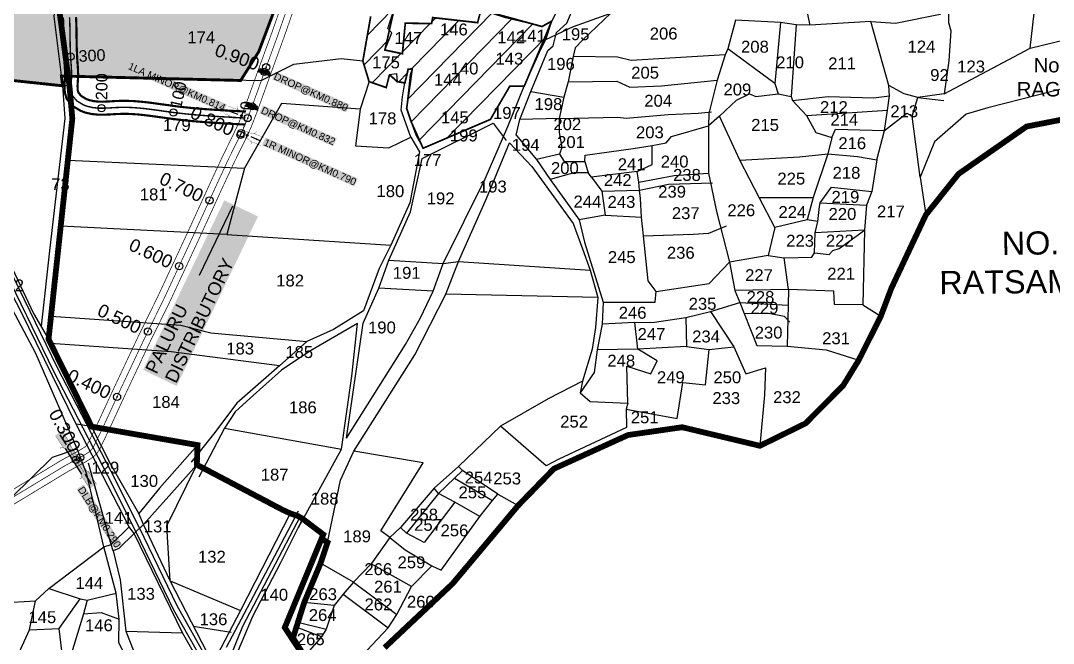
# Model space of a CAD drawing. Header units: inches. Extents: x 198958 to 218693, y 1596361 to 1611769.
# Drawn here: x 200891 to 202319, y 1601544 to 1602406 of the extents above; entities that cross this region are included whole.
import ezdxf
from ezdxf.enums import TextEntityAlignment as Align

# ---------------------------------------------------------------- set-up
doc = ezdxf.new("R2010")
doc.units = ezdxf.units.IN
doc.header["$LTSCALE"] = 15
doc.header["$MEASUREMENT"] = 0
doc.header["$PDMODE"] = 32
doc.header["$PDSIZE"] = 10
doc.linetypes.add('ACAD_ISO02W100', pattern=[15, 12, -3])
doc.linetypes.add('HIDDEN2', pattern=[0.1875, 0.125, -0.0625])
for name, color, linetype in [('CANAL1', 7, 'Continuous'), ('CHANAGE', 1, 'Continuous'), ('CSMark', 72, 'Continuous'), ('PLOT', 7, 'Continuous'), ('PLOT NO', 7, 'Continuous'), ('PLOTS', 7, 'Continuous'), ('PLOTS NO', 7, 'Continuous'), ('RE REMARKS', 7, 'Continuous'), ('ROAD', 1, 'Continuous'), ('ROADS', 1, 'Continuous'), ('STRUCTURE', 5, 'Continuous'), ('TEXT', 1, 'Continuous'), ('text2', 7, 'Continuous'), ('VILLAGE BOUNDAY', 5, 'Continuous'), ('WUA-11', 3, 'Continuous')]:
    doc.layers.add(name, color=color, linetype=linetype)
doc.styles.get("Standard").update_dxf_attribs({"font": 'arial.ttf'})
doc.dimstyles.get("Standard").update_dxf_attribs({"dimtxt": 0.18, "dimasz": 0.18, "dimexe": 0.18, "dimexo": 0.0625, "dimgap": 0.09, "dimtad": 0, "dimtih": 1, "dimtoh": 1, "dimdec": 4, "dimzin": 0, "dimdsep": 46, "dimtxsty": 'Standard', "dimcen": 0.09, "dimadec": 0, "dimazin": 0, "dimtfac": 1, "dimtdec": 4, "dimtofl": 0, "dimtmove": 0, "dimatfit": 3, "dimfxl": 1, "dimtolj": 1, "dimtzin": 0, "dimarcsym": 0})

# ---------------------------------------------------------------- blocks, each defined once
blk = doc.blocks.new('DROP')
h = blk.add_hatch()
h.set_pattern_fill('ANSI31', color=1, scale=10, angle=45)
h.set_pattern_definition([(90, (-324.4107, -25.7687), (-1.25, 0), [])])
h.paths.add_polyline_path([(-9.9, -4.3), (-13.8, 4.1), (13.8, 4.1), (10.2, -4.3)])
at = {"layer": 'STRUCTURE', "color": 5, "const_width": 0.49}
blk.add_lwpolyline([(-9.9, -4.3), (-13.8, 4.1), (13.8, 4.1), (10.2, -4.3), (-9.9, -4.3)], dxfattribs=at)
at = {"layer": 'STRUCTURE', "color": 5}
blk.add_circle((0, 0), 1.33, dxfattribs=at)
blk = doc.blocks.new('DLB')
at = {"layer": 'STRUCTURE'}
h = blk.add_hatch(dxfattribs=at)
h.set_pattern_fill('DOTS', color=6, scale=20, angle=320.37224793, style=0)
h.paths.add_polyline_path([(769699.5, 1706950), (769699.5, 1706934), (769729.1, 1706934), (769732.1, 1706936), (769792.1, 1706936), (769795.1, 1706934), (769824.7, 1706934), (769824.7, 1706950), (769795.1, 1706950), (769792.1, 1706948), (769732.1, 1706948), (769729.1, 1706950)])
at = {"layer": 'STRUCTURE', "color": 6, "const_width": 0.628}
for points in [[(769726.1, 1706956), (769726.1, 1706952), (769732.1, 1706948), (769792.1, 1706948), (769798.1, 1706952), (769798.1, 1706956)], [(769726.1, 1706928), (769726.1, 1706932), (769732.1, 1706936), (769792.1, 1706936), (769798.1, 1706932), (769798.1, 1706928)], [(769732.1, 1706942), (769792.1, 1706942)]]:
    blk.add_lwpolyline(points, dxfattribs=at)
at = {"layer": 'STRUCTURE', "color": 6, "linetype": 'ACAD_ISO02W100', "ltscale": 0.5, "const_width": 0.5}
for points in [[(769699.5, 1706950), (769729.1, 1706950)], [(769699.5, 1706934), (769729.1, 1706934)], [(769795.1, 1706950), (769824.7, 1706950)], [(769795.1, 1706934), (769824.7, 1706934)]]:
    blk.add_lwpolyline(points, dxfattribs=at)
at = {"layer": 'STRUCTURE', "color": 6}
blk.add_lwpolyline([(769732.1, 1706936), (769792.1, 1706936)], dxfattribs=at)
blk.add_lwpolyline([(769732.1, 1706936), (769792.1, 1706936)], dxfattribs=at)
at = {"layer": 'STRUCTURE', "color": 0}
blk.add_circle((769762.1, 1706942), 1.8, dxfattribs=at)
for points in [[(769703.8, 1706942), (769726.7, 1706942)], [(769818.6, 1706942), (769795.7, 1706942)]]:
    blk.add_leader(points, dimstyle='Standard', override={"dimasz": 10, "dimgap": 0.09, "dimtad": 0}, dxfattribs=at)
blk = doc.blocks.new('OT')
at = {"layer": 'STRUCTURE', "color": 190}
for points, const_width in [([(769751.4, 1706595.8), (769729.4, 1706595.8)], 0.5), ([(769775.2, 1706601.8), (769775.2, 1706597.8), (769769.2, 1706593.8), (769761.8, 1706593.8), (769754.4, 1706593.8), (769748.4, 1706597.8), (769748.4, 1706601.8)], 0.5), ([(769761.8, 1706593.8), (769761.8, 1706581)], 2.5), ([(769751.4, 1706579), (769729.4, 1706579)], 0.5), ([(769748.4, 1706573), (769748.4, 1706577), (769754.4, 1706581), (769761.8, 1706581), (769761.8, 1706581), (769761.8, 1706581), (769769.2, 1706581), (769775.2, 1706577), (769775.2, 1706573)], 0.5)]:
    blk.add_lwpolyline(points, dxfattribs=dict(at, const_width=const_width))
at = {"layer": 'STRUCTURE', "color": 0}
blk.add_circle((769761.8, 1706587.4), 1.87, dxfattribs=at)
blk.add_leader([(769732.6, 1706587.4), (769753.8, 1706587.4)], dimstyle='Standard', override={"dimasz": 10, "dimgap": 0.09, "dimtad": 0}, dxfattribs=at)

msp = doc.modelspace()

# ---------------------------------------------------------------- hatches: boundary and pattern name
at = {"layer": 'PLOTS'}
h = msp.add_hatch(dxfattribs=at)
h.set_pattern_fill('ANSI31', color=40, scale=8.010933, angle=0.613)
h.set_pattern_definition([(45.613003, (112106.43, 1531662.61), (-18.176446, 17.791612), [])])
h.paths.add_polyline_path([(201432.2, 1602339.2), (201429.5, 1602330.8), (201426, 1602301.2), (201424.5, 1602284.6), (201430.4, 1602266.8), (201437.2, 1602247.7), (201447.2, 1602229.3), (201540.3, 1602269.2), (201567.2, 1602315.2), (201587.2, 1602315.3), (201608.2, 1602362.2), (201616.9, 1602379.7), (201625.1, 1602405.2), (201611.6, 1602397.7), (201561.3, 1602409.8), (201527.3, 1602420.8), (201522.6, 1602403.1), (201460.5, 1602410.1), (201459, 1602401.9), (201422.6, 1602402.3), (201418.6, 1602360.1), (201394.4, 1602365.2), (201403.8, 1602388.8), (201398.4, 1602395), (201406.9, 1602420.6), (201383.8, 1602425.8), (201374.7, 1602411.4), (201363.9, 1602350.1), (201372.5, 1602321.5), (201396.2, 1602313.3), (201400.8, 1602331.2), (201410.5, 1602332.8), (201411.4, 1602321.4), (201422.1, 1602319.7), (201426.6, 1602338.6)])
h.paths.add_polyline_path([(201480.8, 1602234.4), (201526.4, 1602234.9), (201526.1, 1602259.4), (201480.6, 1602258.9)], flags=25)
h.paths.add_polyline_path([(201540.4, 1602265.6), (201585.9, 1602266.1), (201585.7, 1602290.7), (201540.2, 1602290.2)], flags=25)
h.paths.add_polyline_path([(201373.3, 1602335.4), (201418.8, 1602335.9), (201418.6, 1602360.5), (201373, 1602360)], flags=24)
h.paths.add_polyline_path([(201404.4, 1602369.5), (201449.8, 1602370), (201449.5, 1602394.1), (201404.1, 1602393.7)], flags=25)
h.paths.add_polyline_path([(201467.2, 1602381.1), (201512.7, 1602381.5), (201512.4, 1602406.1), (201466.9, 1602405.6)], flags=24)
h.paths.add_polyline_path([(201468.5, 1602259.3), (201514, 1602259.8), (201513.7, 1602284.4), (201468.2, 1602283.9)], flags=24)
h.paths.add_polyline_path([(201458.9, 1602312), (201504.3, 1602312.5), (201504, 1602336.7), (201458.6, 1602336.2)], flags=24)
h.paths.add_polyline_path([(201543.9, 1602340.6), (201589.4, 1602341.1), (201589.2, 1602365.6), (201543.6, 1602365.1)], flags=24)
h.paths.add_polyline_path([(201546.5, 1602370.4), (201591.8, 1602370.8), (201591.6, 1602395), (201546.2, 1602394.5)], flags=24)
h.paths.add_polyline_path([(201575.1, 1602372.8), (201620.5, 1602373.2), (201620.3, 1602397.4), (201574.9, 1602396.9)], flags=24)
h.paths.add_polyline_path([(201481.8, 1602327), (201527.4, 1602327.5), (201527.1, 1602352.1), (201481.6, 1602351.6)], flags=24)
at = {"layer": 'PLOTS NO'}
h = msp.add_hatch(color=2, dxfattribs=at)
h.dxf.hatch_style = 1
h.paths.add_polyline_path([(200725.6, 1602339.5), (200710.8, 1602396.2), (200719, 1602395.7), (200756.8, 1602557.6), (200764.5, 1602559.1), (200788.7, 1602637), (200770.8, 1602639.2), (200745, 1602714.4), (200817.1, 1602709.9), (200832.2, 1602840.4), (200807.8, 1602846.8), (200812.6, 1602940.9), (200781.3, 1602970.1), (200758.1, 1603026.1), (200711.8, 1603141.3), (200704, 1603241.1), (200682.8, 1603267.8), (200681.4, 1603301.6), (200631.5, 1603376.9), (200565.4, 1603381.9), (200585.6, 1603341.4), (200583.2, 1603337.8), (200544.1, 1603390.1), (200491.1, 1603496.7), (200549.6, 1603576.1), (200560.3, 1603651.8), (200552.9, 1603692.6), (200569.6, 1603729.8), (200921.3, 1603693.6), (200930.2, 1603710.2), (200997.1, 1603705.1), (201005, 1603774.3), (201017.6, 1603874.8), (201093.3, 1603861.2), (201264.2, 1603824.2), (201296.7, 1603810.5), (201301.3, 1603808.7), (201393.5, 1603788.6), (201410.8, 1603786.7), (201566.6, 1603764.8), (201700.1, 1603744.8), (201689.9, 1603705), (201672.5, 1603646.1), (201612.7, 1603461.2), (201567.8, 1603330.8), (201519.4, 1603186.5), (201478.2, 1603069.5), (201422, 1602914.1), (201342.4, 1602695.7), (201292.9, 1602556.5), (201219.9, 1602362.9), (201195, 1602323.1), (200956.3, 1602329), (200947, 1602329), (200948.7, 1602315.7)])

# ---------------------------------------------------------------- linework, layer by layer
at = {"layer": 'CANAL1', "color": 200, "const_width": 1}
for points in [[(200850.2, 1601739), (200947.2, 1601797.7), (200972, 1601811.3), (200979.4, 1601815.9), (200982.4, 1601818.9), (200984.7, 1601822.8), (200997.8, 1601850.1), (201018.4, 1601894.8), (201053.3, 1601969), (201080.5, 1602024.5), (201119.8, 1602109), (201152.2, 1602179.9), (201169.4, 1602217.1), (201184.7, 1602248.2), (201191.7, 1602263.1), (201192.4, 1602264.6), (201200.5, 1602285.4), (201221, 1602342.5), (201238, 1602389), (201255, 1602438.2)], [(200859.2, 1601723.4), (200956.2, 1601782.1), (200981.2, 1601795.8), (200990.6, 1601801.8), (200996.8, 1601807.8), (201000.6, 1601814.4), (201014.1, 1601842.4), (201034.7, 1601887.2), (201069.5, 1601961.2), (201096.8, 1602016.7), (201136.2, 1602101.5), (201168.6, 1602172.4), (201185.7, 1602209.3), (201201, 1602240.4), (201208, 1602255.4), (201209, 1602257.5), (201217.4, 1602279.1), (201238, 1602336.4), (201254.9, 1602383), (201272, 1602432.2)]]:
    msp.add_lwpolyline(points, dxfattribs=at)
at = {"layer": 'CANAL1', "color": 1, "linetype": 'HIDDEN2', "ltscale": 4, "const_width": 1}
msp.add_lwpolyline([(200854.7, 1601731.2), (200951.7, 1601789.9), (200976.6, 1601803.5), (200985, 1601808.9), (200989.6, 1601813.3), (200992.6, 1601818.6), (201005.9, 1601846.2), (201026.5, 1601891), (201061.4, 1601965.1), (201088.6, 1602020.6), (201128, 1602105.3), (201160.4, 1602176.1), (201177.5, 1602213.2), (201192.9, 1602244.3), (201199.9, 1602259.2), (201200.7, 1602261), (201208.9, 1602282.3), (201229.5, 1602339.5), (201246.4, 1602386), (201263.5, 1602435.2)], dxfattribs=at)
at = {"layer": 'CANAL1', "color": 200, "linetype": 'ByBlock', "ltscale": 40, "const_width": 3}
for points in [[(201201.2, 1602262.1), (201193.3, 1602262.5), (201185.5, 1602262.9), (201177.6, 1602263.4), (201169.7, 1602263.8), (201161.9, 1602264.3), (201154, 1602264.8), (201146.1, 1602265.4), (201138.2, 1602266), (201130.3, 1602266.7), (201122.4, 1602267.4), (201114.6, 1602268.2), (201106.7, 1602269.2), (201100.8, 1602269.9), (201091, 1602271.2), (201083.2, 1602272.3), (201075.5, 1602273.4), (201067.8, 1602274.4), (201060.2, 1602275.3), (201052.6, 1602276.1), (201045, 1602276.6), (201037.5, 1602276.9), (201027.5, 1602276.8), (201022.3, 1602276.6), (201014.3, 1602276.1), (201006, 1602275.7), (200997.5, 1602275.8), (200988.7, 1602276.7), (200979.9, 1602278.7), (200973.4, 1602281.2), (200962.2, 1602288), (200954.3, 1602297.7), (200951.7, 1602306.3), (200951.3, 1602315.8), (200952, 1602327.4), (200952.1, 1602331.9), (200951.8, 1602339.4), (200951.3, 1602346.9), (200951, 1602351.4), (200950.4, 1602362.7), (200950.1, 1602370.7), (200950, 1602378.6), (200949.9, 1602386.5), (200949.8, 1602394.3), (200949.6, 1602401.6), (200949.2, 1602409.8)], [(201202.1, 1602280.1), (201194.2, 1602280.5), (201186.4, 1602280.9), (201178.6, 1602281.3), (201170.8, 1602281.8), (201163, 1602282.3), (201155.2, 1602282.8), (201147.4, 1602283.3), (201139.7, 1602283.9), (201131.9, 1602284.6), (201124.2, 1602285.3), (201116.5, 1602286.1), (201108.8, 1602287), (201103.1, 1602287.7), (201093.4, 1602289.1), (201085.7, 1602290.1), (201077.9, 1602291.2), (201070, 1602292.3), (201062.1, 1602293.2), (201054.1, 1602294), (201046, 1602294.6), (201037.8, 1602294.9), (201027, 1602294.8), (201021.3, 1602294.6), (201013.4, 1602294.1), (201005.7, 1602293.8), (200998.5, 1602293.8), (200991.7, 1602294.5), (200985.2, 1602296), (200981.4, 1602297.4), (200974.2, 1602301.8), (200970.5, 1602306.4), (200969.6, 1602309.3), (200969.3, 1602315.6), (200970, 1602326.6), (200970.1, 1602332.1), (200969.8, 1602340.4), (200969.2, 1602348.3), (200968.9, 1602352.5), (200968.4, 1602363.5), (200968.1, 1602371.1), (200968, 1602378.9), (200967.9, 1602386.8), (200967.8, 1602394.7), (200967.6, 1602402.2), (200967.2, 1602410.7)]]:
    msp.add_lwpolyline(points, dxfattribs=at)
at = {"layer": 'CANAL1', "color": 1, "linetype": 'HIDDEN2', "ltscale": 40, "const_width": 2}
msp.add_lwpolyline([(201201.6, 1602271.1), (201193.8, 1602271.5), (201185.9, 1602271.9), (201178.1, 1602272.4), (201170.3, 1602272.8), (201162.4, 1602273.3), (201154.6, 1602273.8), (201146.8, 1602274.4), (201138.9, 1602275), (201131.1, 1602275.6), (201123.3, 1602276.4), (201115.5, 1602277.2), (201107.8, 1602278.1), (201101.9, 1602278.8), (201092.2, 1602280.1), (201084.5, 1602281.2), (201076.7, 1602282.3), (201068.9, 1602283.3), (201061.1, 1602284.3), (201053.3, 1602285), (201045.5, 1602285.6), (201037.6, 1602285.9), (201027.3, 1602285.8), (201021.8, 1602285.6), (201013.8, 1602285.1), (201005.9, 1602284.7), (200998, 1602284.8), (200990.2, 1602285.6), (200982.5, 1602287.4), (200977.4, 1602289.3), (200968.2, 1602294.9), (200962.4, 1602302), (200960.6, 1602307.8), (200960.3, 1602315.7), (200961, 1602327), (200961.1, 1602332), (200960.8, 1602339.9), (200960.3, 1602347.6), (200959.9, 1602351.9), (200959.4, 1602363.1), (200959.1, 1602370.9), (200959, 1602378.8), (200958.9, 1602386.7), (200958.8, 1602394.5), (200958.6, 1602401.9), (200958.2, 1602410.3)], dxfattribs=at)
at = {"layer": 'CHANAGE'}
msp.add_point((200959.7, 1602356.1), dxfattribs=at)
at = {"layer": 'CSMark'}
for p in [(201002.4, 1602284.8), (201101.9, 1602278.8)]:
    msp.add_point(p, dxfattribs=at)
at = {"layer": 'PLOT'}
for points in [[(199857.6, 1603979.4), (199915.7, 1603866.2), (199931.6, 1603832.2), (199985.4, 1603737.3), (200042.6, 1603633.2), (200073.8, 1603576.8), (200153, 1603424), (200226.8, 1603292.1), (200258.8, 1603230.2), (200331.9, 1603084.1), (200373.9, 1602995.8), (200425.4, 1602900.3), (200459.4, 1602836), (200529.4, 1602710.7), (200567, 1602639.3), (200594.5, 1602589.3), (200627.4, 1602529.8), (200686.2, 1602425.3), (200701.7, 1602397.4), (200725.6, 1602339.5), (200792.3, 1602217.3), (200859.8, 1602102.4), (200908.6, 1602000.6), (200929.2, 1601965.1)], [(201144.4, 1601506.1), (201114.3, 1601558.8), (201047.6, 1601696.4), (201040.6, 1601705.4), (200967.5, 1601847.4), (200891, 1602003.7), (200853.3, 1602074.8), (200806, 1602158.9), (200739.8, 1602259), (200676.9, 1602401.3), (200610.2, 1602532.6), (200581.3, 1602591.9), (200514.3, 1602700.8), (200442.4, 1602837.9), (200408.1, 1602902.5), (200326.3, 1603058.4), (200316, 1603082.2), (200243, 1603228), (200139, 1603425), (200093.6, 1603501.7), (200060.1, 1603575.1), (199916.2, 1603834.8), (199852.5, 1603948.5)], [(200540, 1603488.5), (200908.9, 1603470.1), (200904, 1603367.9), (200903.4, 1603261.5), (200899.2, 1603011.4), (200906.2, 1602924.6), (200909.8, 1602891.7), (200927.3, 1602706.8), (200949.8, 1602578.5), (200949.9, 1602538), (200936.4, 1602411.5), (200948.7, 1602315.7), (200951.8, 1602270.4), (200931.1, 1602091.5), (200918.9, 1601983)], [(200958.1, 1602315.5), (200948.7, 1602315.7), (200725.6, 1602339.5)], [(200610, 1601442), (200703.5, 1601352.5), (200760.4, 1601323.6), (200806.6, 1601320.8), (200855.4, 1601303.2), (200881.7, 1601299), (200901, 1601385.1), (200911.4, 1601459), (200927.9, 1601456.5), (200948, 1601530.1), (200944.1, 1601564.8), (200973.1, 1601606), (200982.6, 1601604.1), (201022.9, 1601613.9), (201005.5, 1601677.8), (200982.1, 1601778.2), (200969, 1601813.5), (200911.7, 1601945.1), (200879.5, 1602006), (200799, 1602125.6), (200736, 1602250.4), (200739.8, 1602259)], [(200929.2, 1601965.1), (200988.8, 1601844.1)], [(200988.8, 1601844.1), (200967.5, 1601847.4)], [(201156.6, 1601516.6), (201097.6, 1601630.7), (201060.5, 1601708.7), (201054.1, 1601723.7), (201015.3, 1601791.8), (200988.8, 1601844.1)], [(201135.3, 1601818.6), (201082.8, 1601759.1), (201054.1, 1601723.7)], [(200638, 1601689), (200660.5, 1601689.8), (200718.3, 1601670.1), (200737.9, 1601682.6), (200745, 1601711), (200824.3, 1601726.5), (200877.4, 1601745.4), (200934.8, 1601802), (200969, 1601813.5)], [(200605.8, 1601689.1), (200607.7, 1601648.5), (200669.6, 1601645.7), (200670.2, 1601587.9), (200863.8, 1601600.1), (200911, 1601603.1), (200929.8, 1601620.2), (201005.5, 1601677.8), (201015.8, 1601680.9), (200984.6, 1601793.5)], [(201097.6, 1601630.7), (201093, 1601706.9), (201134.3, 1601791.4), (201060.5, 1601708.7)], [(201263.5, 1601724.1), (201194.8, 1601589.5), (201156.6, 1601516.6), (201152.1, 1601496.5), (201144.4, 1601506.1), (201140.5, 1601452.8), (201117.8, 1601392.7), (201101.7, 1601356.7), (201081.9, 1601331.5), (201069.1, 1601327.1), (201031.6, 1601328.4), (201033, 1601315.9), (200947.5, 1601321.3), (200943.6, 1601327.6), (200933.5, 1601326.8), (200882.4, 1601292.1), (200863, 1601288.9)], [(201015.8, 1601680.9), (201040.6, 1601705.4)], [(201060.5, 1601708.7), (201047.6, 1601696.4)], [(201280.5, 1601716.7), (201250, 1601655.5), (201211.4, 1601581.5), (201184, 1601516.9), (201159.7, 1601454.5), (201177.7, 1601458.7), (201221.6, 1601448.1)], [(201047.6, 1601696.4), (201026.3, 1601675.7), (201018.4, 1601672.2), (201015.8, 1601680.9)], [(201018.4, 1601672.2), (201028.2, 1601632), (201035.9, 1601561.3), (201114.3, 1601558.8)], [(200929.8, 1601620.2), (200973.1, 1601606)], [(201097.6, 1601630.7), (201194.8, 1601589.5)], [(200800, 1601376), (200811.4, 1601368.3), (200829.9, 1601404.2), (200902.7, 1601563), (200911, 1601603.1)], [(200982.6, 1601604.1), (200977.5, 1601584.9), (200961.1, 1601530.8), (200975.2, 1601528.8), (200980.5, 1601522.7), (200954.7, 1601468.2), (201010.6, 1601453.3), (201013.7, 1601436), (201037.5, 1601428.7), (201030.5, 1601411.1), (201026.4, 1601393.5), (201034.8, 1601385.8), (201043.6, 1601353.7), (201029.4, 1601347.4), (201031.6, 1601328.4)], [(201057.5, 1601484.7), (201026.2, 1601545.2), (201027, 1601577.8), (201022.9, 1601613.9)], [(200977.5, 1601584.9), (201002, 1601586.8), (201027, 1601577.8)], [(200902.7, 1601563), (200944.1, 1601564.8)], [(201035.9, 1601561.3), (201064.1, 1601489.8), (201096.3, 1601443), (201140.5, 1601452.8)], [(201129.2, 1601567.9), (201181.8, 1601559.6)]]:
    msp.add_lwpolyline(points, dxfattribs=at)
at = {"layer": 'PLOTS'}
for points in [[(201616.9, 1602379.7), (201655.3, 1602397.6), (201707, 1602416.3), (201751.3, 1602436), (201844.7, 1602478.6), (201856.8, 1602487.3), (201879.4, 1602681.7), (201890.4, 1602745.1), (201870.9, 1602744.7), (201843.1, 1602750.9), (201832.1, 1602754), (201813.3, 1602751.1), (201790.4, 1602757.5)], [(202286.7, 1602368), (202297.9, 1602465.2), (202345.5, 1602457), (202380.3, 1602485), (202385.8, 1602501.6), (202391.7, 1602521.7), (202411.1, 1602570.5), (202477.5, 1602622.7), (202500.1, 1602664.8), (202510.9, 1602675.9), (202528.1, 1602694.6), (202532.3, 1602721.4), (202488.1, 1602727.3), (202479.2, 1602714), (202404.4, 1602724.3)], [(201660.6, 1602477), (201625.1, 1602405.2), (201611.6, 1602397.7), (201561.3, 1602409.8), (201527.3, 1602420.8), (201522.6, 1602403.1), (201460.5, 1602410.1), (201459, 1602401.9), (201422.6, 1602402.3), (201418.6, 1602360.1), (201394.4, 1602365.2), (201403.8, 1602388.8), (201398.4, 1602395), (201406.9, 1602420.6), (201383.8, 1602425.8)], [(201576.1, 1602247.2), (201580.8, 1602269.2), (201596.2, 1602307.9), (201619.8, 1602364.7), (201627.3, 1602370.8), (201631.6, 1602389.3), (201646.2, 1602402.6), (201667.2, 1602453.2), (201675.1, 1602474.1)], [(202167.9, 1602304.4), (202286.7, 1602368), (202427, 1602402), (202453.6, 1602417.4), (202477.1, 1602420.1), (202532.3, 1602432.7), (202558, 1602432.9), (202613.3, 1602433.9), (202638.5, 1602480.3), (202657.5, 1602453), (202567.8, 1602268.9), (202565.3, 1602377), (202492.1, 1602371.3), (202417, 1602345.9), (202365.5, 1602320.3), (202228.4, 1602285.3), (202198.5, 1602276.5), (202154.5, 1602238.4), (202134.6, 1602189.5), (202142.6, 1602137.1)], [(201879.8, 1602432.6), (201921.7, 1602430), (201939.1, 1602426.3), (201975.5, 1602429.7), (201982, 1602399.5)], [(202174.4, 1602426.9), (202173.7, 1602403.5), (202177.3, 1602391.8), (202174.3, 1602350.4), (202167.9, 1602304.4), (202131.4, 1602299.7), (202112.8, 1602304.8), (202091.2, 1602316.3), (202066.3, 1602404.8), (201982, 1602399.5), (201963.3, 1602400.2), (201941.7, 1602403.4), (201879.2, 1602406.6), (201868.8, 1602367), (201865.2, 1602358.4), (201853.8, 1602323.5), (201842.2, 1602277.4), (201842.1, 1602260.5), (201841.9, 1602194.8), (201853, 1602142), (201870.8, 1602071.9), (201878.3, 1602032.7), (201885.3, 1602016), (201891.1, 1602000.7), (201909, 1601956.2), (201951, 1601955.5), (202004.6, 1601950.2), (202049.8, 1601936.2)], [(202066.3, 1602404.8), (202100.8, 1602402.5), (202162.6, 1602414.9), (202174.4, 1602426.9)], [(201374.7, 1602411.4), (201363.9, 1602350.1), (201372.5, 1602321.5), (201360.2, 1602283.5), (201353.7, 1602232.5), (201400, 1602229.9), (201430.5, 1602244.6), (201442.4, 1602224.2), (201428.8, 1602154), (201402.6, 1602095.1), (201386.3, 1602062.7), (201364.7, 1602004.2), (201323.4, 1601978.4), (201286.3, 1601961.7), (201248.7, 1601928.4), (201189.8, 1601876.7), (201157.4, 1601833.8), (201126.5, 1601795)], [(201341.4, 1601828.3), (201423, 1601957.9), (201443.7, 1601994.6), (201461.1, 1602031.7), (201475, 1602069.8), (201533, 1602187), (201564.5, 1602259.5), (201587.2, 1602315.3), (201608.2, 1602362.2), (201616.9, 1602379.7), (201625.1, 1602405.2)], [(201707, 1602416.3), (201668.3, 1602379.3), (201657.5, 1602368.2), (201654.7, 1602356.3), (201647.7, 1602321.4), (201641.8, 1602300.1), (201635.2, 1602270.5), (201635.6, 1602250.9), (201639.2, 1602230.4), (201636, 1602220.9), (201604.1, 1602213.6)], [(201941.7, 1602403.4), (201933.9, 1602319.1), (201868.8, 1602367)], [(201963.3, 1602400.2), (201956.2, 1602300.9)], [(200956.3, 1602329), (201223.5, 1602323.2), (201268.4, 1602345.8), (201333.9, 1602353.7), (201363.9, 1602350.1)], [(201865.2, 1602358.4), (201735.1, 1602350.9), (201716, 1602355.2), (201654.7, 1602356.3)], [(201372.5, 1602321.5), (201396.2, 1602313.3), (201400.8, 1602331.2), (201410.5, 1602332.8), (201411.4, 1602321.4), (201422.1, 1602319.7)], [(201430.5, 1602244.6), (201416.9, 1602282.2), (201418.8, 1602300.6), (201422.1, 1602319.7), (201426.6, 1602338.6), (201432.2, 1602339.2), (201429.5, 1602330.8), (201426, 1602301.2), (201424.5, 1602284.6), (201430.4, 1602266.8), (201437.2, 1602247.7), (201447.2, 1602229.3), (201540.3, 1602269.2), (201567.2, 1602315.2), (201587.2, 1602315.3)], [(201647.7, 1602321.4), (201715.1, 1602322), (201733, 1602313.9), (201777, 1602315.7), (201853.8, 1602323.5)], [(201933.9, 1602319.1), (201938.5, 1602304.8), (201956.2, 1602300.9), (201958.1, 1602295.4), (201977.5, 1602274.7), (201990.6, 1602250.9), (202012.4, 1602244.2), (202017.4, 1602255.6), (202085.2, 1602253.8), (202089.7, 1602281.8), (202092.4, 1602302), (202091.2, 1602316.3)], [(201596.2, 1602307.9), (201641.8, 1602300.1)], [(201857.3, 1602273.7), (201880.9, 1602296), (201898.8, 1602304.4), (201907.3, 1602300.9), (201938.5, 1602304.8)], [(201360.2, 1602283.5), (201251.4, 1602291.4), (201200.3, 1602201.8), (201176, 1602110), (201402.6, 1602095.1)], [(201958.1, 1602295.4), (202007.4, 1602301.1), (202070.3, 1602299.2), (202092.4, 1602302)], [(202134.6, 1602189.5), (202123.5, 1602273.9), (202131.4, 1602299.7), (202167.6, 1602295.5)], [(201635.2, 1602270.5), (201716.7, 1602272.4), (201728.1, 1602270.7), (201786, 1602276.1), (201827.5, 1602277.7), (201846.2, 1602279.5)], [(201885.2, 1602212.6), (201967.9, 1602217.6), (202007.1, 1602221.5), (202048.1, 1602217.7), (202074.7, 1602213.1), (202085.2, 1602253.8), (202116.3, 1602277.9), (202123.5, 1602273.9)], [(201977.5, 1602274.7), (202089.7, 1602281.8)], [(201341.4, 1601828.3), (201364.4, 1601987.4), (201385.9, 1602035.9), (201400, 1602074.5), (201430, 1602141.3), (201446, 1602214.9), (201544.1, 1602263.9), (201562, 1602239.9)], [(201635.2, 1602270.5), (201580.8, 1602269.2)], [(201696.1, 1602016.2), (201768, 1602016.5), (201769.8, 1602031), (201758.3, 1602045.8), (201752.2, 1602107.9), (201749.3, 1602133.9), (201748.1, 1602159.7), (201746.6, 1602171.4), (201745.6, 1602182.3), (201743.2, 1602197.3), (201764, 1602206.7), (201764.2, 1602232.9), (201783.4, 1602236.9), (201790.7, 1602245.5), (201842.1, 1602260.5)], [(201933.6, 1602119.6), (201911.9, 1602161.1), (201885.2, 1602212.6), (201857.3, 1602273.7), (201842.1, 1602260.5)], [(201576.1, 1602247.2), (201604.1, 1602213.6), (201623, 1602186.2), (201663, 1602130.2), (201670.6, 1602099.5), (201696.1, 1602016.2), (201695, 1601985.7), (201687.9, 1601950.4), (201683.7, 1601918.8), (201664.6, 1601890.8)], [(201315, 1601683.9), (201333.1, 1601770.2), (201351.4, 1601810), (201436, 1601943.5), (201478.7, 1602027.6), (201496.1, 1602072.5), (201534.8, 1602159.8), (201566.8, 1602236.9), (201597.6, 1602203.9), (201654.7, 1602125), (201667.7, 1602090), (201678.4, 1602060.6), (201689.1, 1602022.8), (201685.6, 1601981.4), (201681.1, 1601951.3), (201667.8, 1601906.9), (201620.1, 1601882.6), (201554.4, 1601844.7), (201496.4, 1601789), (201462.6, 1601758.8), (201416, 1601704.5), (201401.1, 1601690.5), (201375.4, 1601654.2), (201351.1, 1601629), (201305.4, 1601655)], [(201670.8, 1602210.8), (201671.6, 1602219.6), (201737.7, 1602229), (201764.2, 1602232.9)], [(202012.4, 1602244.2), (202007.1, 1602221.5), (201986.9, 1602161.2), (201978.3, 1602130.3), (201933.6, 1602119.6), (201924.5, 1602080.8), (201870.8, 1602071.9)], [(201636, 1602220.9), (201642.5, 1602211.2), (201670.8, 1602210.8), (201675.7, 1602195.2)], [(200955.9, 1602213), (201200.3, 1602201.8)], [(202074.7, 1602213.1), (202067.9, 1602169.3)], [(201743.2, 1602197.3), (201680, 1602189.2), (201675.7, 1602195.2), (201655.9, 1602195.4), (201623, 1602186.2)], [(201680, 1602189.2), (201694.5, 1602170), (201699, 1602136.7), (201663, 1602130.2)], [(201745.6, 1602182.3), (201794.3, 1602191.4), (201841.9, 1602194.8)], [(201746.6, 1602171.4), (201786.6, 1602179.4), (201847.3, 1602181.4)], [(201993.4, 1602127.9), (201995.3, 1602148.6), (201996.4, 1602153.9), (202012.2, 1602175.6), (202067.9, 1602169.3), (202060.7, 1602150.4), (202057.6, 1602116.1), (202055.3, 1602012.7), (202080.3, 1601997)], [(201694.5, 1602170), (201746.6, 1602171.4)], [(201911.9, 1602161.1), (201986.9, 1602161.2)], [(201996.4, 1602153.9), (202060.7, 1602150.4)], [(201699, 1602136.7), (201749.3, 1602133.9)], [(201176, 1602110), (200946.1, 1602121.7)], [(201752.2, 1602107.9), (201820.7, 1602110.6), (201842.4, 1602111.7), (201866.7, 1602121.8)], [(201924.5, 1602080.8), (201946.6, 1602077.8), (201984.7, 1602078.4), (201988.5, 1602084.5), (201989.6, 1602112.1), (201993.4, 1602127.9), (201978.3, 1602130.3)], [(201984.7, 1602078.4), (201988.5, 1602084.5), (202008.7, 1602082.1), (202013.9, 1602087.8), (202022.5, 1602090.8), (202057.6, 1602116.1)], [(202057.6, 1602116.1), (201989.6, 1602112.1)], [(201400, 1602074.5), (201475, 1602069.8), (201496.1, 1602072.5), (201678.4, 1602060.6)], [(202055.3, 1602012.7), (202016.4, 1602013), (202015.5, 1602031.4), (201952.5, 1602033.7), (201946.6, 1602077.8)], [(201769.8, 1602031), (201843.1, 1602042.1), (201870.8, 1602071.9)], [(201461.1, 1602031.7), (201385.9, 1602035.9)], [(201952.5, 1602033.7), (201878.3, 1602032.7)], [(201952.5, 1602033.7), (201952, 1602012.1), (201951, 1601955.5)], [(201689.1, 1602022.8), (201478.7, 1602027.6)], [(201810.8, 1601995.1), (201844.9, 1602003.3), (201885.3, 1602016)], [(201844.9, 1602003.3), (201876.9, 1601954.6)], [(201885.3, 1602016), (201952, 1602012.1)], [(200932.6, 1601996.8), (201112.1, 1601984.7), (201153.6, 1601973.7), (201286.3, 1601961.7)], [(201740.1, 1601988), (201767.5, 1601988.6), (201810.8, 1601995.1), (201811.6, 1601955), (201744, 1601951.4)], [(201891.1, 1602000.7), (201925.6, 1602000.9), (201946.8, 1601997.1), (201954.3, 1601988.6)], [(201275, 1601704.4), (201334.4, 1601812.9), (201348.7, 1601914.1), (201356.5, 1601986.6), (201290.6, 1601948.7), (201251.4, 1601922.3), (201208, 1601883.4), (201187.5, 1601864.8), (201172.5, 1601842.2), (201137.2, 1601774.2)], [(201744, 1601951.4), (201740.1, 1601988), (201695, 1601985.7)], [(201248.7, 1601928.4), (201098.8, 1601947.7), (200932.1, 1601959.2)], [(201667.8, 1601906.9), (201664.6, 1601890.8), (201678.1, 1601878.9), (201730.3, 1601876.6), (201728.2, 1601868.5), (201798.8, 1601855.4), (201806.3, 1601905.3), (201838, 1601901.8), (201842.7, 1601950.7), (201876.9, 1601954.6), (201893.8, 1601917), (201920.8, 1601925.4), (201919.6, 1601888.1), (201913.1, 1601817.6)], [(201730.3, 1601876.6), (201729, 1601927.7), (201762.2, 1601917.4), (201770.9, 1601935), (201744, 1601951.4), (201687.9, 1601950.4)], [(201811.6, 1601955), (201842.7, 1601950.7)], [(201728.2, 1601868.5), (201728.6, 1601842.8), (201634.9, 1601799.2), (201617.4, 1601789.7), (201554.4, 1601844.7)], [(201172.5, 1601842.2), (201334.4, 1601812.9)], [(201401.1, 1601690.5), (201388.8, 1601699.9), (201447.4, 1601794), (201351.4, 1601810)], [(201501.8, 1601783.6), (201496.4, 1601789)], [(201550.6, 1601750.7), (201501.8, 1601783.6), (201490.8, 1601773), (201468.5, 1601751.6), (201424.4, 1601696.9), (201416, 1601704.5)], [(201490.8, 1601773), (201543.4, 1601741.8)], [(201347.9, 1601511.3), (201398.8, 1601565.7), (201410.7, 1601584.1), (201431.2, 1601622.7), (201459.4, 1601651.3), (201472.2, 1601645.7), (201525.6, 1601719.7), (201543.4, 1601741.8), (201550.6, 1601750.7), (201578.6, 1601734.9)], [(201468.5, 1601751.6), (201462.6, 1601758.8)], [(201525.6, 1601719.7), (201490.9, 1601739.8), (201468.5, 1601751.6)], [(201490.9, 1601739.8), (201448.7, 1601683.6), (201424.4, 1601696.9)], [(201401.1, 1601690.5), (201422.3, 1601673.8), (201459.4, 1601651.3)], [(201431.2, 1601622.7), (201375.4, 1601654.2)], [(201351.1, 1601629), (201336.7, 1601612.3), (201324.1, 1601596.6), (201282.8, 1601600.7)], [(201351.1, 1601629), (201410.7, 1601584.1)], [(201336.7, 1601612.3), (201398.8, 1601565.7)], [(201324.1, 1601596.6), (201313.2, 1601563.9), (201306.9, 1601553.1), (201289.7, 1601534), (201282.9, 1601526.9)], [(201270.2, 1601574.5), (201313.2, 1601563.9)], [(201306.9, 1601553.1), (201269.3, 1601567.4)]]:
    msp.add_lwpolyline(points, dxfattribs=at)
at = {"layer": 'PLOTS', "color": 40, "const_width": 2.4}
for points in [[(201406.9, 1602420.6), (201394.4, 1602365.2), (201418.6, 1602360.1), (201422.6, 1602402.3), (201459, 1602401.9), (201460.5, 1602410.1), (201522.6, 1602403.1), (201527.3, 1602420.8), (201611.6, 1602397.7), (201625.1, 1602405.2), (201587.2, 1602315.3), (201567.2, 1602315.2), (201540.3, 1602269.2), (201447.2, 1602229.3), (201430.4, 1602266.8), (201424.5, 1602284.6), (201432.2, 1602339.2), (201426.6, 1602338.6), (201422.1, 1602319.7), (201411.4, 1602321.4), (201400.8, 1602331.2)], [(201400.8, 1602331.2), (201396.2, 1602313.3), (201372.5, 1602321.5), (201363.9, 1602350.1), (201374.7, 1602411.4)]]:
    msp.add_lwpolyline(points, dxfattribs=at)
at = {"layer": 'ROAD'}
for points in [[(200853, 1602091), (200936.2, 1601920.8), (201017.6, 1601763.2), (201056.4, 1601685.4), (201102.1, 1601590.5), (201144.3, 1601516)], [(200857.5, 1602096.9), (200940.8, 1601926.7), (201022.2, 1601769.2), (201060.9, 1601691.4), (201106.6, 1601596.5), (201148.8, 1601522)], [(201099.8, 1601317.2), (201152.5, 1601455), (201197.9, 1601568.2), (201278.3, 1601721.3)], [(201175.3, 1601538.9), (201246.1, 1601673.1), (201275, 1601727.5)]]:
    msp.add_lwpolyline(points, dxfattribs=at)
at = {"layer": 'text2', "color": 2, "linetype": 'Continuous'}
for p in [(201230.2, 1602341.4), (201194.5, 1602247.8), (201151.8, 1602157.2), (201109.8, 1602066.2), (201066.7, 1601975.8), (201023.9, 1601885.2), (200972.9, 1601801.5)]:
    msp.add_point(p, dxfattribs=at)
at = {"layer": 'text2', "color": 3}
for p in [(201227.9, 1602334.9, 1), (201210.7, 1602287.3, 1), (201204.6, 1602271.1, 1), (201195.6, 1602250.2, 1), (200967, 1601798.3, 1)]:
    msp.add_point(p, dxfattribs=at)
at = {"layer": 'VILLAGE BOUNDAY', "linetype": 'ACAD_ISO02W100', "ltscale": 0.2, "const_width": 8}
for points in [[(200944.4, 1602418.2), (200958.1, 1602315.5), (200962.1, 1602270.5), (200929.2, 1601965.1), (200988.8, 1601844.1), (201135.3, 1601818.6), (201134.3, 1601791.4), (201252.9, 1601729), (201263.5, 1601724.1), (201263.5, 1601724.1), (201274.1, 1601720.4), (201280.5, 1601716.7), (201309.2, 1601694.9), (201255.9, 1601566.1), (201275.2, 1601536.8)], [(202467, 1602295.4), (202282, 1602259.4), (202187.8, 1602193.8), (202142.6, 1602137.1), (202095, 1602035.9), (202080.3, 1601997), (202049.8, 1601936.2), (202028.1, 1601900.9), (201976.2, 1601848.6), (201913.1, 1601817.6), (201805.5, 1601843.3), (201730.7, 1601832.5), (201628.2, 1601785.9), (201578.6, 1601734.9), (201488, 1601626.8), (201394, 1601538.3)], [(201282.9, 1601526.9), (201267.3, 1601551.9), (201282.8, 1601600.7), (201305.4, 1601655), (201315, 1601683.9), (201306.8, 1601689)]]:
    msp.add_lwpolyline(points, dxfattribs=at)
at = {"layer": 'WUA-11', "color": 15, "const_width": 4}
msp.add_lwpolyline([(201292.9, 1602556.5), (201219.9, 1602362.9), (201195, 1602323.1), (200956.3, 1602329), (200947, 1602329), (200948.7, 1602315.7), (200725.6, 1602339.5)], dxfattribs=at)
at = {"layer": 'WUA-11', "const_width": 3}
msp.add_lwpolyline([(201292.9, 1602556.5), (201219.9, 1602362.9), (201195, 1602323.1), (200956.3, 1602329), (200947, 1602329), (200948.7, 1602315.7), (200725.6, 1602339.5)], dxfattribs=at)

# ---------------------------------------------------------------- block references
at = {"xscale": 0.7, "yscale": 0.7, "zscale": 0.7, "rotation": 160.8737763901753}
for p in [(201227.9, 1602334.9, 1), (201210.7, 1602287.3, 1)]:
    msp.add_blockref('DROP', p, dxfattribs=at)
at = {"layer": 'STRUCTURE', "color": 0}
for name, p, xscale, yscale, zscale, rotation in [('OT', (-729548.6, 679695.7), 0.7000000000000001, 0.7000000000000001, 0.7000000000000001, 339.025453654959), ('OT', (1155266.5, 2500691.4), 0.7000000000000001, 0.7000000000000001, 0.7000000000000001, 157.558226466347), ('DLB', (-1095342.5, 1407860, 1), 0.7, 0.7, 0.7, 302.7822561682547)]:
    msp.add_blockref(name, p, dxfattribs=dict(at, xscale=xscale, yscale=yscale, zscale=zscale, rotation=rotation))

# ---------------------------------------------------------------- texts
at = {"layer": 'CHANAGE'}
for s, rotation, p in [('300', 2.9425, (200970.7, 1602356.7)), ('200', 89.4886, (201002.5, 1602295.8)), ('100', 77.5821, (201104.6, 1602284.9)), ('0', 87.0467, (201202.2, 1602282.1))]:
    msp.add_text(s, height=16, rotation=rotation, dxfattribs=at).set_placement(p, align=Align.MIDDLE_LEFT)
at = {"layer": 'CSMark', "color": 1}
for s, rotation, p in [('0.900', 339.9873, (201160.6, 1602366.4)), ('0.800', 334.9029, (201127.3, 1602280.3)), ('0.700', 334.6559, (201084.7, 1602189.1)), ('0.600', 334.6559, (201042.4, 1602097.5)), ('0.500', 334.6559, (200998.9, 1602006.9)), ('0.400', 334.6559, (200957, 1601916.6)), ('0.300', 298.7779, (200936.7, 1601866.5))]:
    msp.add_text(s, height=18, rotation=rotation, dxfattribs=at).set_placement(p, align=Align.MIDDLE_LEFT)
at = {"layer": 'PLOT NO'}
for s, p in [('174', (201140.4, 1602382.8)), ('147', (201426.9, 1602381.8)), ('146', (201489.8, 1602393.7)), ('142', (201569, 1602382.6)), ('141', (201597.7, 1602385)), ('195', (201658.2, 1602387.1)), ('206', (201779.9, 1602388)), ('208', (201906.2, 1602369.8)), ('124', (202136.5, 1602370)), ('143', (201566.5, 1602353.2)), ('175', (201395.9, 1602348.1)), ('140', (201504.5, 1602339.7)), ('196', (201637.8, 1602346)), ('210', (201954.8, 1602348.2)), ('211', (202026.7, 1602346.7)), ('123', (202205.2, 1602342.4)), ('144', (201481.5, 1602324.3)), ('205', (201754.3, 1602333.9)), ('92', (202161.4, 1602330.6)), ('209', (201881.9, 1602310.6)), ('204', (201772.4, 1602295)), ('198', (201620.6, 1602290.4)), ('212', (202015.4, 1602286.2)), ('213', (202112.7, 1602280.5)), ('178', (201391.1, 1602270.6)), ('145', (201491.1, 1602272)), ('197', (201563.1, 1602278.2)), ('214', (202029.8, 1602269)), ('179', (201106.6, 1602261.3)), ('202', (201646.7, 1602262.6)), ('203', (201760.9, 1602251.4)), ('215', (201920.2, 1602261.6)), ('199', (201503.5, 1602247)), ('201', (201651.8, 1602237.9)), ('194', (201589.2, 1602234)), ('216', (202040.8, 1602236.3)), ('177', (201453.5, 1602213)), ('240', (201795.1, 1602210.9)), ('200', (201643.3, 1602201.9)), ('241', (201735.7, 1602207.2)), ('218', (202032.8, 1602195.3)), ('242', (201716.4, 1602185.3)), ('238', (201812.2, 1602192.4)), ('225', (201956.5, 1602187.3)), ('73', (200945.6, 1602179.6)), ('180', (201402, 1602170)), ('193', (201543.7, 1602176.3)), ('239', (201791.6, 1602169.2)), ('181', (201074.6, 1602165.4)), ('192', (201471.5, 1602159.9)), ('244', (201674.5, 1602155.5)), ('243', (201721.6, 1602155.1)), ('219', (202031.4, 1602162)), ('237', (201810.5, 1602139.5)), ('226', (201887.3, 1602143.5)), ('224', (201957.9, 1602141.1)), ('220', (202027.2, 1602138.4)), ('217', (202094.2, 1602141.8)), ('223', (201968.6, 1602101.3)), ('222', (202023.6, 1602101.5)), ('236', (201803.6, 1602084.7)), ('245', (201722, 1602078.7)), ('191', (201424.6, 1602056.9)), ('227', (201911.8, 1602053.7)), ('221', (202025.4, 1602055.8)), ('122', (200876, 1602039.5)), ('182', (201263.3, 1602046.3)), ('228', (201913.9, 1602023.4)), ('235', (201833.7, 1602014.1)), ('246', (201737, 1602001.7)), ('229', (201919.4, 1602008.4)), ('190', (201390.3, 1601981.3)), ('247', (201763.1, 1601972.3)), ('234', (201838.6, 1601968.9)), ('230', (201925.1, 1601974.3)), ('231', (202018.4, 1601966.4)), ('183', (201194.2, 1601952.2)), ('185', (201275.9, 1601947.3)), ('248', (201721.3, 1601935.3)), ('249', (201789.9, 1601912.5)), ('250', (201868, 1601912.4)), ('233', (201866.6, 1601883.6)), ('232', (201950.5, 1601884.9)), ('184', (201091.6, 1601878.3)), ('186', (201280.9, 1601870.8)), ('251', (201753.7, 1601857)), ('252', (201656.1, 1601851.1)), ('129', (201007.7, 1601787.4)), ('130', (201061.5, 1601769)), ('187', (201241.9, 1601777.7)), ('254', (201524, 1601773.7)), ('253', (201563.5, 1601772.4)), ('255', (201515.4, 1601753.2)), ('188', (201311.1, 1601744.5)), ('141', (201026.1, 1601717.9)), ('258', (201448.6, 1601722.3)), ('131', (201080.1, 1601706)), ('257', (201454.1, 1601708.2)), ('256', (201490.6, 1601700.6)), ('189', (201355.9, 1601692.3)), ('132', (201155.1, 1601664.1)), ('259', (201431.1, 1601656.4)), ('266', (201385.2, 1601646.9)), ('144', (200985.6, 1601627.6)), ('133', (201057.1, 1601612.8)), ('140', (201241.3, 1601611.5)), ('263', (201308.9, 1601612.3)), ('261', (201398.6, 1601622.7)), ('262', (201385.5, 1601598.1)), ('260', (201444.1, 1601601.9)), ('145', (200920.6, 1601580.5)), ('264', (201308.3, 1601583.4)), ('146', (200998.9, 1601569.3)), ('136', (201157.3, 1601577.6)), ('265', (201291.8, 1601550))]:
    msp.add_text(s, height=16.5, dxfattribs=at).set_placement(p, align=Align.MIDDLE_CENTER)
at = {"layer": 'ROADS', "insert": (202160.4, 1602112.8), "char_height": 32.044, "width": 415.432, "attachment_point": 1, "rotation": 0.613}
msp.add_mtext('       NO.70 RATSAMARRIPALLI', dxfattribs=at)
at = {"layer": 'STRUCTURE', "color": 5, "attachment_point": 1, "bg_fill": 1, "box_fill_scale": 1.1, "bg_fill_color": 7, "bg_fill_true_color": 16777215, "bg_fill_transparency": 0}
for s, insert, char_height, width, rotation in [('1LA MINOR@KM0.814', (201042.4, 1602348.4), 10, 144.82, 335.9482), ('DROP@KM0.880', (201243.8, 1602334.2), 10, 109.889, 335.9482), ('DROP@KM0.832', (201226.2, 1602287.3), 10, 109.889, 335.9482), ('1R MINOR@KM0.790', (201229.8, 1602243), 10, 137.829, 335.9482), ('\\pxql;{\\C1;PALURU DISTRIBUTORY}', (201062.3, 1601923.5), 18, 256.485, 64.3936), ('DLB@KM0.290', (200977.6, 1601762.6), 10, 96.041, 302.6849)]:
    msp.add_mtext(s, dxfattribs=dict(at, insert=insert, char_height=char_height, width=width, rotation=rotation))
at = {"layer": 'TEXT', "insert": (202268.4, 1602354.3), "char_height": 20, "width": 130.083, "attachment_point": 1}
msp.add_mtext('   No. 68 RAGIMANIPALLI', dxfattribs=at)

# ---------------------------------------------------------------- leaders
at = {"layer": 'RE REMARKS', "color": 1}
msp.add_leader([(201183.8, 1602149), (201137.5, 1602053.3)], dimstyle='Standard', override={"dimasz": 50}, dxfattribs=at)

doc.saveas('drawing.dxf')
